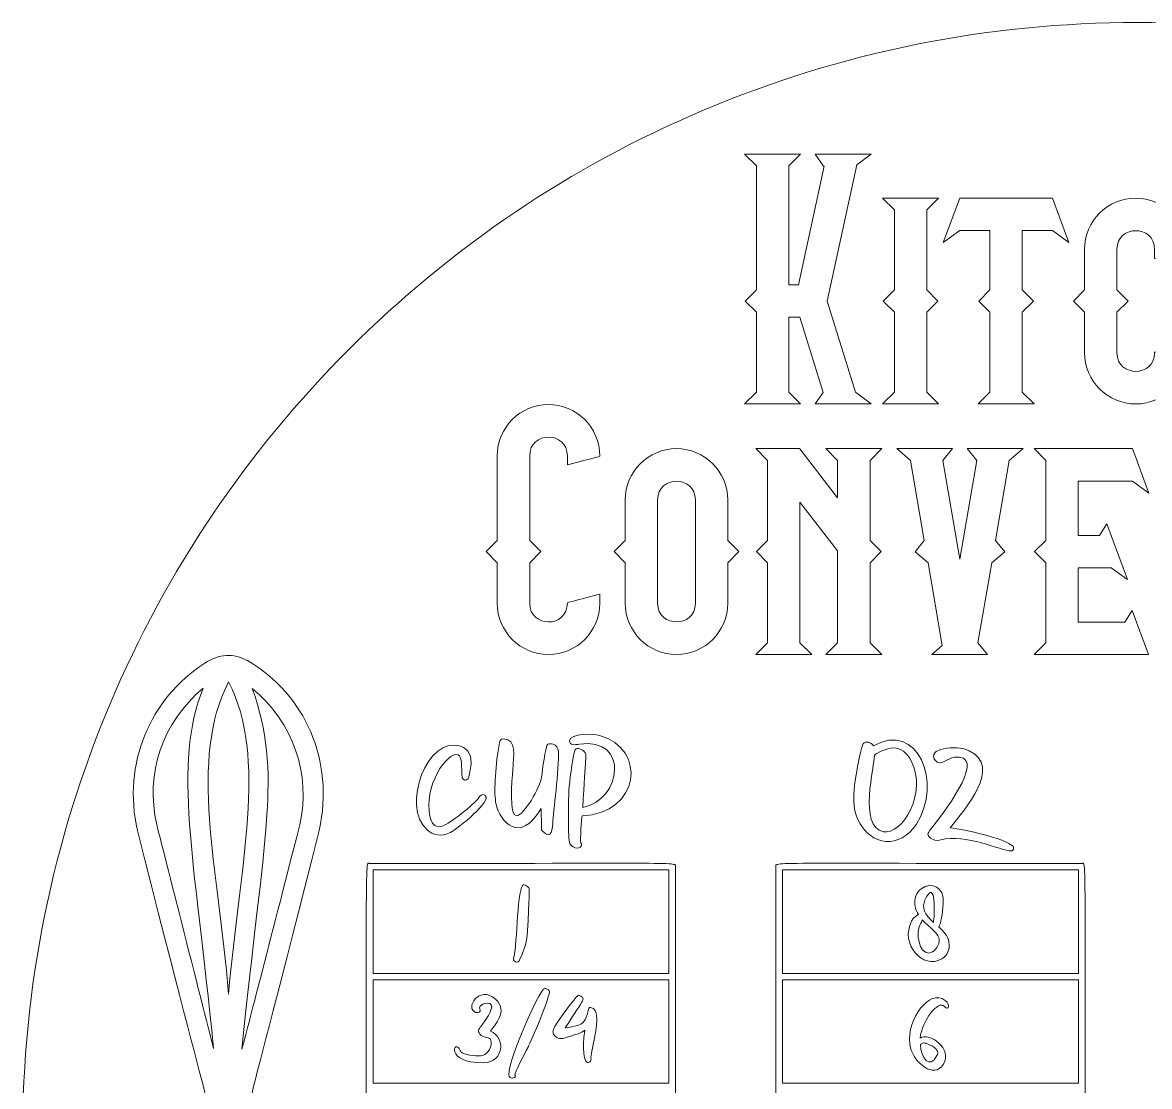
# Model space of a CAD drawing. Header units: inches. Extents: x -3.39 to 2.61, y -9.08 to -3.08.
# Drawn here: x -3.389 to -0.357, y -5.945 to -3.083 of the extents above; entities that cross this region are included whole.
import ezdxf

# ---------------------------------------------------------------- set-up
doc = ezdxf.new("R2010")
doc.units = ezdxf.units.IN
doc.header["$MEASUREMENT"] = 0
doc.layers.add('_U+0421_U+043B_U+043E_U+0439 1', color=7, linetype='Continuous')

msp = doc.modelspace()

# ---------------------------------------------------------------- linework, layer by layer
at = {"layer": '_U+0421_U+043B_U+043E_U+0439 1', "color": 7, "lineweight": 9, "true_color": 0xffffff}
for points in [[(-1.4143, -4.0776), (-1.4143, -3.8624), (-1.4443, -3.8325), (-1.4143, -3.8025), (-1.4143, -3.4686), (-1.446, -3.437), (-1.2955, -3.437), (-1.3272, -3.4686), (-1.3272, -3.7889), (-1.3015, -3.7889), (-1.2325, -3.4697), (-1.234, -3.4697), (-1.2566, -3.437), (-1.106, -3.437), (-1.1446, -3.4664), (-1.2237, -3.8324), (-1.1479, -4.0773), (-1.106, -4.1093), (-1.2566, -4.1093), (-1.235, -4.0781), (-1.2975, -3.876), (-1.3272, -3.876), (-1.3272, -4.0776), (-1.2955, -4.1093), (-1.446, -4.1093), (-1.4143, -4.0776)], [(-1.0433, -4.0776), (-1.0433, -3.8624), (-1.0732, -3.8325), (-1.0433, -3.8025), (-1.0433, -3.5873), (-1.075, -3.5556), (-0.9245, -3.5556), (-0.9561, -3.5873), (-0.9561, -3.8025), (-0.9262, -3.8325), (-0.9561, -3.8624), (-0.9561, -4.0776), (-0.9245, -4.1093), (-1.075, -4.1093), (-1.0433, -4.0776)], [(-0.8675, -3.6428), (-0.9117, -3.6751), (-0.8674, -3.5556), (-0.618, -3.5556), (-0.5737, -3.6751), (-0.618, -3.6428), (-0.6991, -3.6428), (-0.6991, -3.8025), (-0.6692, -3.8325), (-0.6991, -3.8624), (-0.6991, -4.0776), (-0.6675, -4.1093), (-0.818, -4.1093), (-0.7863, -4.0776), (-0.7863, -3.8624), (-0.8162, -3.8325), (-0.7863, -3.8025), (-0.7863, -3.6428), (-0.8675, -3.6428)], [(-1.1087, -4.2613), (-1.1087, -4.4765), (-1.0788, -4.5065), (-1.1087, -4.5364), (-1.1087, -4.7516), (-1.077, -4.7833), (-1.2276, -4.7833), (-1.1959, -4.7516), (-1.1959, -4.5047), (-1.2973, -4.3734), (-1.2973, -4.7516), (-1.2656, -4.7833), (-1.4161, -4.7833), (-1.3844, -4.7516), (-1.3844, -4.5364), (-1.4144, -4.5065), (-1.3844, -4.4765), (-1.3844, -4.2613), (-1.4161, -4.2296), (-1.2982, -4.2296), (-1.2976, -4.2303), (-1.1959, -4.3621), (-1.1959, -4.2613), (-1.2276, -4.2296), (-1.077, -4.2296), (-1.1087, -4.2613)], [(-0.8864, -4.2296), (-0.9125, -4.2611), (-0.867, -4.5269), (-0.8215, -4.2611), (-0.8476, -4.2296), (-0.697, -4.2296), (-0.7344, -4.2615), (-0.7712, -4.4768), (-0.7464, -4.5067), (-0.7814, -4.5366), (-0.8183, -4.7519), (-0.7922, -4.7833), (-0.9428, -4.7833), (-0.9144, -4.7591), (-0.9525, -4.5366), (-0.9876, -4.5067), (-0.9628, -4.4768), (-0.9996, -4.2615), (-1.037, -4.2296), (-0.8864, -4.2296)], [(-2.4458, -5.363), (-1.6498, -5.363), (-1.6498, -5.6411), (-2.4458, -5.6411), (-2.4458, -5.363)], [(-0.5481, -5.6411), (-1.3441, -5.6411), (-1.3441, -5.363), (-0.5481, -5.363), (-0.5481, -5.6411)], [(-2.4458, -5.6585), (-1.6498, -5.6585), (-1.6498, -5.9366), (-2.4458, -5.9366), (-2.4458, -5.6585)], [(-0.5481, -5.9366), (-1.3441, -5.9366), (-1.3441, -5.6585), (-0.5481, -5.6585), (-0.5481, -5.9366)]]:
    msp.add_lwpolyline(points, dxfattribs=at)
at = {"layer": '_U+0421_U+043B_U+043E_U+0439 1', "color": 1, "lineweight": 9, "true_color": 0xff0000}
msp.add_open_spline([(-0.3889, -9.0833), (-0.7939, -9.0833), (-1.1868, -9.004), (-1.5566, -8.8476), (-1.9139, -8.6965), (-2.2347, -8.4802), (-2.5102, -8.2047), (-2.7857, -7.9291), (-3.002, -7.6083), (-3.1531, -7.2511), (-3.3096, -6.8812), (-3.3889, -6.4883), (-3.3889, -6.0833), (-3.3889, -5.6783), (-3.3096, -5.2855), (-3.1531, -4.9156), (-3.002, -4.5584), (-2.7857, -4.2375), (-2.5102, -3.962), (-2.2347, -3.6865), (-1.9139, -3.4702), (-1.5566, -3.3191), (-1.1868, -3.1627), (-0.7939, -3.0833), (-0.3889, -3.0833), (0.0161, -3.0833), (0.409, -3.1627), (0.7788, -3.3191), (1.1361, -3.4702), (1.4569, -3.6865), (1.7324, -3.962), (2.0079, -4.2375), (2.2243, -4.5584), (2.3754, -4.9156), (2.5318, -5.2855), (2.6111, -5.6783), (2.6111, -6.0833), (2.6111, -6.4883), (2.5318, -6.8812), (2.3754, -7.2511), (2.2243, -7.6083), (2.0079, -7.9291), (1.7324, -8.2047), (1.4569, -8.4802), (1.1361, -8.6965), (0.7788, -8.8476), (0.409, -9.004), (0.0161, -9.0833), (-0.3889, -9.0833)], degree=3, knots=[0, 0, 0, 0, 1, 1, 1, 2, 2, 2, 3, 3, 3, 4, 4, 4, 5, 5, 5, 6, 6, 6, 7, 7, 7, 8, 8, 8, 9, 9, 9, 10, 10, 10, 11, 11, 11, 12, 12, 12, 13, 13, 13, 14, 14, 14, 15, 15, 15, 16, 16, 16, 16], dxfattribs=at)
at = {"layer": '_U+0421_U+043B_U+043E_U+0439 1', "color": 7, "lineweight": 9, "true_color": 0xffffff}
for points, knots in [([(-0.5315, -3.8624), (-0.5315, -3.8624), (-0.5615, -3.8325), (-0.5615, -3.8325), (-0.5615, -3.8325), (-0.5315, -3.8025), (-0.5315, -3.8025), (-0.5315, -3.8025), (-0.5315, -3.6935), (-0.5315, -3.6935), (-0.5315, -3.6175), (-0.4697, -3.5556), (-0.3937, -3.5556), (-0.3197, -3.5556), (-0.2558, -3.6149), (-0.2558, -3.6948), (-0.2579, -3.6953), (-0.3409, -3.7175), (-0.343, -3.7181), (-0.343, -3.7181), (-0.343, -3.6935), (-0.343, -3.6935), (-0.343, -3.6589), (-0.3692, -3.6432), (-0.3936, -3.6432), (-0.4181, -3.6432), (-0.4444, -3.6589), (-0.4444, -3.6935), (-0.4444, -3.6935), (-0.4444, -3.8025), (-0.4444, -3.8025), (-0.4444, -3.8025), (-0.4144, -3.8325), (-0.4144, -3.8325), (-0.4144, -3.8325), (-0.4444, -3.8624), (-0.4444, -3.8624), (-0.4444, -3.8624), (-0.4444, -3.9714), (-0.4444, -3.9714), (-0.4444, -4.006), (-0.4181, -4.0217), (-0.3937, -4.0217), (-0.3693, -4.0217), (-0.343, -4.006), (-0.343, -3.9714), (-0.343, -3.9714), (-0.343, -3.9701), (-0.343, -3.9701), (-0.343, -3.9701), (-0.3417, -3.9698), (-0.3417, -3.9698), (-0.3417, -3.9698), (-0.2558, -3.9468), (-0.2558, -3.9468), (-0.2558, -3.9468), (-0.2558, -3.9714), (-0.2558, -3.9714), (-0.2558, -4.0475), (-0.3177, -4.1093), (-0.3937, -4.1093), (-0.4697, -4.1093), (-0.5315, -4.0475), (-0.5315, -3.9714), (-0.5315, -3.9714), (-0.5315, -3.8624), (-0.5315, -3.8624)], [0, 0, 0, 0, 1, 1, 1, 2, 2, 2, 3, 3, 3, 4, 4, 4, 5, 5, 5, 6, 6, 6, 7, 7, 7, 8, 8, 8, 9, 9, 9, 10, 10, 10, 11, 11, 11, 12, 12, 12, 13, 13, 13, 14, 14, 14, 15, 15, 15, 16, 16, 16, 17, 17, 17, 18, 18, 18, 19, 19, 19, 20, 20, 20, 21, 21, 21, 22, 22, 22, 22]), ([(-2.1116, -4.5364), (-2.1116, -4.5364), (-2.1415, -4.5065), (-2.1415, -4.5065), (-2.1415, -4.5065), (-2.1116, -4.4765), (-2.1116, -4.4765), (-2.1116, -4.4765), (-2.1116, -4.2488), (-2.1116, -4.2488), (-2.1116, -4.1728), (-2.0497, -4.111), (-1.9737, -4.111), (-1.8998, -4.111), (-1.8359, -4.1702), (-1.8359, -4.2502), (-1.8379, -4.2507), (-1.9209, -4.2729), (-1.923, -4.2735), (-1.923, -4.2735), (-1.923, -4.2488), (-1.923, -4.2488), (-1.923, -4.1817), (-2.0244, -4.1818), (-2.0244, -4.2488), (-2.0244, -4.2488), (-2.0244, -4.4765), (-2.0244, -4.4765), (-2.0244, -4.4765), (-1.9945, -4.5065), (-1.9945, -4.5065), (-1.9945, -4.5065), (-2.0244, -4.5364), (-2.0244, -4.5364), (-2.0244, -4.5364), (-2.0244, -4.6455), (-2.0244, -4.6455), (-2.0244, -4.7117), (-1.923, -4.714), (-1.923, -4.6441), (-1.921, -4.6436), (-1.838, -4.6214), (-1.8359, -4.6208), (-1.8359, -4.6208), (-1.8359, -4.6455), (-1.8359, -4.6455), (-1.8359, -4.7215), (-1.8977, -4.7833), (-1.9737, -4.7833), (-2.0497, -4.7833), (-2.1116, -4.7215), (-2.1116, -4.6455), (-2.1116, -4.6455), (-2.1116, -4.5364), (-2.1116, -4.5364)], [0, 0, 0, 0, 1, 1, 1, 2, 2, 2, 3, 3, 3, 4, 4, 4, 5, 5, 5, 6, 6, 6, 7, 7, 7, 8, 8, 8, 9, 9, 9, 10, 10, 10, 11, 11, 11, 12, 12, 12, 13, 13, 13, 14, 14, 14, 15, 15, 15, 16, 16, 16, 17, 17, 17, 18, 18, 18, 18]), ([(-1.7673, -4.6455), (-1.7673, -4.7215), (-1.7054, -4.7833), (-1.6294, -4.7833), (-1.5534, -4.7833), (-1.4916, -4.7215), (-1.4916, -4.6455), (-1.4916, -4.6455), (-1.4916, -4.5364), (-1.4916, -4.5364), (-1.4916, -4.5364), (-1.4616, -4.5065), (-1.4616, -4.5065), (-1.4616, -4.5065), (-1.4916, -4.4765), (-1.4916, -4.4765), (-1.4916, -4.4765), (-1.4916, -4.3675), (-1.4916, -4.3675), (-1.4916, -4.2915), (-1.5534, -4.2296), (-1.6294, -4.2296), (-1.7054, -4.2296), (-1.7673, -4.2915), (-1.7673, -4.3675), (-1.7673, -4.3675), (-1.7673, -4.4765), (-1.7673, -4.4765), (-1.7673, -4.4765), (-1.7972, -4.5065), (-1.7972, -4.5065), (-1.7972, -4.5065), (-1.7673, -4.5364), (-1.7673, -4.5364), (-1.7673, -4.5364), (-1.7673, -4.6455), (-1.7673, -4.6455)], [0, 0, 0, 0, 1, 1, 1, 2, 2, 2, 3, 3, 3, 4, 4, 4, 5, 5, 5, 6, 6, 6, 7, 7, 7, 8, 8, 8, 9, 9, 9, 10, 10, 10, 11, 11, 11, 12, 12, 12, 12]), ([(-0.6358, -4.7516), (-0.6358, -4.7516), (-0.6358, -4.5364), (-0.6358, -4.5364), (-0.6358, -4.5364), (-0.6658, -4.5065), (-0.6658, -4.5065), (-0.6658, -4.5065), (-0.6358, -4.4765), (-0.6358, -4.4765), (-0.6358, -4.4765), (-0.6358, -4.2613), (-0.6358, -4.2613), (-0.6358, -4.2613), (-0.6675, -4.2296), (-0.6675, -4.2296), (-0.6675, -4.2296), (-0.4025, -4.2296), (-0.4025, -4.2296), (-0.4025, -4.2296), (-0.3582, -4.3491), (-0.3582, -4.3491), (-0.3582, -4.3491), (-0.4025, -4.3168), (-0.4025, -4.3168), (-0.4025, -4.3168), (-0.5487, -4.3168), (-0.5487, -4.3168), (-0.5487, -4.3168), (-0.5487, -4.4629), (-0.5487, -4.4629), (-0.5487, -4.4629), (-0.4911, -4.4629), (-0.4911, -4.4629), (-0.4911, -4.4629), (-0.4713, -4.4315), (-0.4713, -4.4315), (-0.4713, -4.4315), (-0.4158, -4.582), (-0.4158, -4.582), (-0.4228, -4.5773), (-0.453, -4.5551), (-0.4599, -4.5501), (-0.4599, -4.5501), (-0.5487, -4.5501), (-0.5487, -4.5501), (-0.5487, -4.5501), (-0.5487, -4.6962), (-0.5487, -4.6962), (-0.5487, -4.6962), (-0.423, -4.6962), (-0.423, -4.6962), (-0.423, -4.6962), (-0.4033, -4.6648), (-0.4033, -4.6648), (-0.4033, -4.6648), (-0.3594, -4.7833), (-0.3594, -4.7833), (-0.3594, -4.7833), (-0.6675, -4.7833), (-0.6675, -4.7833), (-0.6675, -4.7833), (-0.6358, -4.7516), (-0.6358, -4.7516)], [0, 0, 0, 0, 1, 1, 1, 2, 2, 2, 3, 3, 3, 4, 4, 4, 5, 5, 5, 6, 6, 6, 7, 7, 7, 8, 8, 8, 9, 9, 9, 10, 10, 10, 11, 11, 11, 12, 12, 12, 13, 13, 13, 14, 14, 14, 15, 15, 15, 16, 16, 16, 17, 17, 17, 18, 18, 18, 19, 19, 19, 20, 20, 20, 21, 21, 21, 21]), ([(-1.6801, -4.3675), (-1.6801, -4.3005), (-1.5787, -4.3004), (-1.5787, -4.3675), (-1.5787, -4.3675), (-1.5787, -4.6455), (-1.5787, -4.6455), (-1.5787, -4.68), (-1.605, -4.6957), (-1.6294, -4.6957), (-1.6538, -4.6957), (-1.6801, -4.68), (-1.6801, -4.6455), (-1.6801, -4.6455), (-1.6801, -4.3675), (-1.6801, -4.3675)], [0, 0, 0, 0, 1, 1, 1, 2, 2, 2, 3, 3, 3, 4, 4, 4, 5, 5, 5, 5]), ([(-2.7837, -4.7994), (-2.7837, -4.7994), (-2.7851, -4.7994), (-2.7851, -4.7994), (-2.8204, -4.7788), (-2.8606, -4.7813), (-2.8986, -4.8067), (-3.0467, -4.9027), (-3.1201, -5.0762), (-3.08, -5.2567), (-2.858, -6.1351), (-2.8824, -5.9792), (-2.8826, -6.1023), (-2.9046, -6.1073), (-2.9204, -6.1265), (-2.9204, -6.1485), (-2.9204, -6.1973), (-2.9227, -6.2089), (-2.9168, -6.2218), (-2.9571, -6.2387), (-2.9442, -6.2391), (-2.9442, -6.6709), (-2.9442, -6.7577), (-2.9007, -6.7848), (-2.9057, -6.8413), (-2.906, -6.8446), (-2.9064, -6.8482), (-2.9064, -6.8538), (-2.9894, -6.965), (-2.9677, -7.1264), (-2.8346, -7.1264), (-2.7008, -7.1264), (-2.68, -6.9649), (-2.7629, -6.8538), (-2.7629, -6.8325), (-2.7695, -6.8193), (-2.7473, -6.7689), (-2.7368, -6.7453), (-2.725, -6.7184), (-2.725, -6.6709), (-2.725, -6.2493), (-2.7122, -6.2356), (-2.7524, -6.2217), (-2.7466, -6.2088), (-2.7488, -6.1971), (-2.7488, -6.1485), (-2.7488, -6.1265), (-2.7647, -6.1073), (-2.7867, -6.1023), (-2.7869, -5.9845), (-2.8113, -6.13), (-2.5906, -5.2567), (-2.5496, -5.0671), (-2.6283, -4.8921), (-2.7837, -4.7994)], [0, 0, 0, 0, 1, 1, 1, 2, 2, 2, 3, 3, 3, 4, 4, 4, 5, 5, 5, 6, 6, 6, 7, 7, 7, 8, 8, 8, 9, 9, 9, 10, 10, 10, 11, 11, 11, 12, 12, 12, 13, 13, 13, 14, 14, 14, 15, 15, 15, 16, 16, 16, 17, 17, 17, 18, 18, 18, 18]), ([(-3.0276, -5.2419), (-3.0593, -5.1017), (-3.0139, -4.968), (-2.9032, -4.8741), (-2.9851, -5.0819), (-2.9273, -5.3175), (-2.875, -5.8428), (-2.9029, -5.733), (-3.0241, -5.2557), (-3.0276, -5.2419)], [0, 0, 0, 0, 1, 1, 1, 2, 2, 2, 3, 3, 3, 3]), ([(-2.8346, -4.8567), (-2.7281, -5.0637), (-2.8047, -5.3471), (-2.8346, -5.6967), (-2.8635, -5.3514), (-2.9421, -5.0657), (-2.8346, -4.8567)], [0, 0, 0, 0, 1, 1, 1, 2, 2, 2, 2]), ([(-2.643, -5.2419), (-2.7303, -5.5835), (-2.7819, -5.7815), (-2.7985, -5.8453), (-2.7408, -5.263), (-2.6887, -5.1053), (-2.7707, -4.875), (-2.6609, -4.9648), (-2.6121, -5.1048), (-2.643, -5.2419)], [0, 0, 0, 0, 1, 1, 1, 2, 2, 2, 3, 3, 3, 3]), ([(-1.0996, -5.0289), (-1.1053, -5.0202), (-1.1212, -5.0143), (-1.1268, -5.0232), (-1.132, -5.0308), (-1.1421, -5.083), (-1.1461, -5.1072), (-1.1555, -5.1635), (-1.1544, -5.199), (-1.1423, -5.2256), (-1.1069, -5.3018), (-1.0273, -5.3064), (-0.984, -5.2394), (-0.9124, -5.1278), (-0.9811, -4.961), (-1.0996, -5.0289)], [0, 0, 0, 0, 1, 1, 1, 2, 2, 2, 3, 3, 3, 4, 4, 4, 5, 5, 5, 5]), ([(-2.3004, -5.255), (-2.3709, -5.1915), (-2.3, -4.9999), (-2.2097, -5.0302), (-2.1888, -5.0372), (-2.1787, -5.0578), (-2.1827, -5.0853), (-2.1841, -5.0946), (-2.1881, -5.1139), (-2.1902, -5.1177), (-2.1943, -5.1243), (-2.2037, -5.1212), (-2.206, -5.1141), (-2.207, -5.1116), (-2.2079, -5.0726), (-2.2083, -5.0696), (-2.2149, -5.0196), (-2.2873, -5.0882), (-2.2949, -5.175), (-2.2979, -5.2085), (-2.292, -5.2564), (-2.2595, -5.2454), (-2.2395, -5.2383), (-2.1741, -5.187), (-2.161, -5.1682), (-2.158, -5.1637), (-2.1539, -5.1575), (-2.1454, -5.1617), (-2.1211, -5.175), (-2.2192, -5.2522), (-2.2374, -5.2621), (-2.2617, -5.2753), (-2.2865, -5.2689), (-2.3004, -5.255)], [0, 0, 0, 0, 1, 1, 1, 2, 2, 2, 3, 3, 3, 4, 4, 4, 5, 5, 5, 6, 6, 6, 7, 7, 7, 8, 8, 8, 9, 9, 9, 10, 10, 10, 11, 11, 11, 11]), ([(-1.8834, -5.2172), (-1.8843, -5.2241), (-1.8892, -5.2829), (-1.8869, -5.2896), (-1.8793, -5.2975), (-1.892, -5.3104), (-1.9077, -5.3004), (-1.9184, -5.2939), (-1.9188, -5.2888), (-1.9196, -5.2595), (-1.9207, -5.218), (-1.9199, -5.1592), (-1.918, -5.1384), (-1.9153, -5.1107), (-1.9074, -5.0472), (-1.9016, -5.0396), (-1.8957, -5.0325), (-1.8824, -5.0381), (-1.8767, -5.0454), (-1.8704, -5.0524), (-1.8739, -5.0576), (-1.8818, -5.195), (-1.7763, -5.1752), (-1.7549, -5.0046), (-1.8907, -5.0247), (-1.9033, -5.0267), (-1.9172, -5.028), (-1.9172, -5.0151), (-1.9153, -4.9944), (-1.8517, -4.9967), (-1.837, -5.0008), (-1.7071, -5.0363), (-1.7281, -5.2121), (-1.8834, -5.2172)], [0, 0, 0, 0, 1, 1, 1, 2, 2, 2, 3, 3, 3, 4, 4, 4, 5, 5, 5, 6, 6, 6, 7, 7, 7, 8, 8, 8, 9, 9, 9, 10, 10, 10, 11, 11, 11, 11]), ([(-2.07, -5.0932), (-2.0721, -5.123), (-2.0805, -5.2175), (-2.0602, -5.2175), (-2.0404, -5.2175), (-1.995, -5.1384), (-1.9923, -5.113), (-1.9901, -5.0915), (-1.9813, -5.0339), (-1.978, -5.0277), (-1.9728, -5.0175), (-1.9478, -5.0249), (-1.947, -5.0433), (-1.9448, -5.0905), (-1.961, -5.2102), (-1.9623, -5.2366), (-1.9638, -5.267), (-1.9712, -5.2791), (-1.9922, -5.2562), (-1.9923, -5.2551), (-1.9937, -5.1985), (-1.9937, -5.1975), (-2.0508, -5.2956), (-2.1042, -5.2324), (-2.115, -5.1855), (-2.1209, -5.1596), (-2.1176, -5.089), (-2.1076, -5.0313), (-2.1047, -5.0144), (-2.1039, -5.0104), (-2.0948, -5.0104), (-2.0582, -5.0104), (-2.0675, -5.0566), (-2.07, -5.0932)], [0, 0, 0, 0, 1, 1, 1, 2, 2, 2, 3, 3, 3, 4, 4, 4, 5, 5, 5, 6, 6, 6, 7, 7, 7, 8, 8, 8, 9, 9, 9, 10, 10, 10, 11, 11, 11, 11]), ([(-0.9464, -5.2545), (-0.892, -5.1875), (-0.7952, -5.0494), (-0.8818, -5.0598), (-0.8997, -5.0621), (-0.9193, -5.0853), (-0.9332, -5.068), (-0.9589, -5.0362), (-0.8765, -5.0255), (-0.8416, -5.0423), (-0.7524, -5.085), (-0.8536, -5.1992), (-0.8928, -5.25), (-0.8555, -5.2522), (-0.7224, -5.2836), (-0.7224, -5.304), (-0.7224, -5.3089), (-0.7246, -5.3117), (-0.7297, -5.3117), (-0.7531, -5.3117), (-0.8537, -5.2643), (-0.918, -5.282), (-0.9295, -5.2853), (-0.94, -5.2816), (-0.946, -5.2771), (-0.9564, -5.2692), (-0.9538, -5.2639), (-0.9464, -5.2545)], [0, 0, 0, 0, 1, 1, 1, 2, 2, 2, 3, 3, 3, 4, 4, 4, 5, 5, 5, 6, 6, 6, 7, 7, 7, 8, 8, 8, 9, 9, 9, 9]), ([(-0.9981, -5.0695), (-0.9523, -5.1579), (-1.0236, -5.2691), (-1.0725, -5.2601), (-1.1417, -5.2473), (-1.0957, -5.0798), (-1.097, -5.0549), (-1.0935, -5.0495), (-1.0639, -5.0343), (-1.045, -5.0343), (-1.0268, -5.0343), (-1.0097, -5.0471), (-0.9981, -5.0695)], [0, 0, 0, 0, 1, 1, 1, 2, 2, 2, 3, 3, 3, 4, 4, 4, 4]), ([(-1.6409, -7.1345), (-1.6271, -7.1345), (-1.632, -7.2453), (-1.632, -5.3543), (-1.632, -5.3408), (-1.5956, -5.3456), (-2.4547, -5.3456), (-2.4685, -5.3456), (-2.4635, -5.2348), (-2.4635, -7.1258), (-2.4635, -7.1393), (-2.5, -7.1345), (-1.6409, -7.1345)], [0, 0, 0, 0, 1, 1, 1, 2, 2, 2, 3, 3, 3, 4, 4, 4, 4]), ([(-0.5304, -7.1258), (-0.5304, -5.2348), (-0.5254, -5.3456), (-0.5392, -5.3456), (-1.3983, -5.3456), (-1.3619, -5.3408), (-1.3619, -5.3543), (-1.3619, -5.3543), (-1.3619, -7.1258), (-1.3619, -7.1258), (-1.3619, -7.1393), (-1.3983, -7.1345), (-0.5392, -7.1345), (-0.5343, -7.1345), (-0.5304, -7.1306), (-0.5304, -7.1258)], [0, 0, 0, 0, 1, 1, 1, 2, 2, 2, 3, 3, 3, 4, 4, 4, 5, 5, 5, 5]), ([(-0.9159, -5.6024), (-0.9003, -5.5932), (-0.893, -5.5761), (-0.8964, -5.5568), (-0.8994, -5.5389), (-0.9104, -5.5291), (-0.9234, -5.5163), (-0.9178, -5.5044), (-0.914, -5.4836), (-0.9117, -5.4528), (-0.9079, -5.4062), (-0.9452, -5.3954), (-0.9696, -5.4125), (-0.9844, -5.4228), (-0.9911, -5.4412), (-0.9875, -5.4616), (-0.9863, -5.4683), (-0.9816, -5.477), (-0.9786, -5.4826), (-0.9837, -5.4858), (-0.9917, -5.4896), (-0.9967, -5.5003), (-1.0293, -5.5624), (-0.9662, -5.6319), (-0.9159, -5.6024)], [0, 0, 0, 0, 1, 1, 1, 2, 2, 2, 3, 3, 3, 4, 4, 4, 5, 5, 5, 6, 6, 6, 7, 7, 7, 8, 8, 8, 8]), ([(-0.9609, -5.444), (-0.9296, -5.3782), (-0.9354, -5.49), (-0.9381, -5.5039), (-0.9624, -5.4832), (-0.9698, -5.4635), (-0.9609, -5.444)], [0, 0, 0, 0, 1, 1, 1, 2, 2, 2, 2]), ([(-2.0266, -5.4111), (-2.0249, -5.4142), (-2.0249, -5.421), (-2.0283, -5.4985), (-2.0299, -5.5369), (-2.0325, -5.5669), (-2.0506, -5.6031), (-2.0538, -5.6094), (-2.0561, -5.6126), (-2.0629, -5.6098), (-2.0693, -5.6074), (-2.0683, -5.6033), (-2.0663, -5.5952), (-2.0582, -5.564), (-2.0576, -5.403), (-2.0406, -5.403), (-2.0406, -5.403), (-2.0406, -5.403), (-2.0405, -5.403), (-2.0357, -5.403), (-2.0289, -5.4069), (-2.0266, -5.4111)], [0, 0, 0, 0, 1, 1, 1, 2, 2, 2, 3, 3, 3, 4, 4, 4, 5, 5, 5, 6, 6, 6, 7, 7, 7, 7]), ([(-0.9226, -5.5549), (-0.9243, -5.5704), (-0.9377, -5.5854), (-0.9506, -5.5863), (-0.9775, -5.5885), (-0.986, -5.5302), (-0.974, -5.5098), (-0.9713, -5.5052), (-0.9695, -5.5011), (-0.9682, -5.4974), (-0.9481, -5.5194), (-0.9203, -5.5337), (-0.9226, -5.5549)], [0, 0, 0, 0, 1, 1, 1, 2, 2, 2, 3, 3, 3, 4, 4, 4, 4]), ([(-2.1302, -5.7966), (-2.0875, -5.8146), (-2.0936, -5.8802), (-2.1484, -5.8815), (-2.2548, -5.8839), (-2.2274, -5.8127), (-2.2111, -5.8489), (-2.2091, -5.8529), (-2.2084, -5.8537), (-2.2047, -5.8558), (-2.1933, -5.8614), (-2.1618, -5.8648), (-2.1511, -5.8616), (-2.1352, -5.8568), (-2.1241, -5.837), (-2.1286, -5.8215), (-2.1315, -5.8113), (-2.1459, -5.8157), (-2.1546, -5.8078), (-2.1662, -5.7979), (-2.1622, -5.7925), (-2.1548, -5.7828), (-2.1467, -5.7719), (-2.1206, -5.737), (-2.1277, -5.7254), (-2.1311, -5.7199), (-2.1448, -5.7204), (-2.1508, -5.7237), (-2.1651, -5.7313), (-2.1581, -5.7379), (-2.1575, -5.7396), (-2.1562, -5.744), (-2.1637, -5.7478), (-2.1689, -5.7461), (-2.2009, -5.7355), (-2.1598, -5.6716), (-2.1163, -5.7104), (-2.0799, -5.7428), (-2.121, -5.7827), (-2.1302, -5.7966)], [0, 0, 0, 0, 1, 1, 1, 2, 2, 2, 3, 3, 3, 4, 4, 4, 5, 5, 5, 6, 6, 6, 7, 7, 7, 8, 8, 8, 9, 9, 9, 10, 10, 10, 11, 11, 11, 12, 12, 12, 13, 13, 13, 13]), ([(-1.9719, -5.6879), (-1.9659, -5.6977), (-2.0227, -5.8273), (-2.0279, -5.8375), (-2.0417, -5.8641), (-2.0647, -5.9085), (-2.0643, -5.914), (-2.0583, -5.9222), (-2.0741, -5.9264), (-2.0796, -5.9185), (-2.093, -5.8995), (-1.998, -5.6814), (-1.9838, -5.6814), (-1.9803, -5.6814), (-1.9738, -5.6853), (-1.9719, -5.6879)], [0, 0, 0, 0, 1, 1, 1, 2, 2, 2, 3, 3, 3, 4, 4, 4, 5, 5, 5, 5]), ([(-1.851, -5.8204), (-1.8581, -5.8545), (-1.8608, -5.8673), (-1.8599, -5.8692), (-1.8548, -5.8831), (-1.8904, -5.9056), (-1.8763, -5.7941), (-1.8854, -5.8018), (-1.8991, -5.805), (-1.9232, -5.8128), (-1.9357, -5.8169), (-1.9447, -5.8199), (-1.9555, -5.8101), (-1.9635, -5.8024), (-1.9637, -5.7957), (-1.9564, -5.7836), (-1.9478, -5.7697), (-1.9085, -5.713), (-1.8935, -5.6994), (-1.8716, -5.7096), (-1.8741, -5.7024), (-1.9289, -5.788), (-1.8906, -5.7803), (-1.8766, -5.7842), (-1.867, -5.7413), (-1.8661, -5.7376), (-1.865, -5.7325), (-1.8607, -5.7325), (-1.8342, -5.7325), (-1.8454, -5.7943), (-1.851, -5.8204)], [0, 0, 0, 0, 1, 1, 1, 2, 2, 2, 3, 3, 3, 4, 4, 4, 5, 5, 5, 6, 6, 6, 7, 7, 7, 8, 8, 8, 9, 9, 9, 10, 10, 10, 10]), ([(-0.9115, -5.8858), (-0.8848, -5.8441), (-0.9498, -5.7985), (-0.9739, -5.8152), (-0.9693, -5.768), (-0.923, -5.7104), (-0.9086, -5.7305), (-0.8971, -5.7439), (-0.8895, -5.7203), (-0.9147, -5.7089), (-0.9584, -5.6894), (-1.016, -5.7803), (-0.9996, -5.8422), (-0.9892, -5.8811), (-0.9374, -5.9264), (-0.9115, -5.8858)], [0, 0, 0, 0, 1, 1, 1, 2, 2, 2, 3, 3, 3, 4, 4, 4, 5, 5, 5, 5]), ([(-0.9672, -5.8292), (-0.9618, -5.8256), (-0.9463, -5.8339), (-0.9408, -5.8373), (-0.9252, -5.8474), (-0.9246, -5.8536), (-0.9288, -5.8621), (-0.9486, -5.9016), (-0.9718, -5.8672), (-0.9733, -5.8335), (-0.9715, -5.8316), (-0.9704, -5.8304), (-0.9672, -5.8292)], [0, 0, 0, 0, 1, 1, 1, 2, 2, 2, 3, 3, 3, 4, 4, 4, 4])]:
    msp.add_open_spline(points, degree=3, knots=knots, dxfattribs=at)

doc.saveas('drawing.dxf')
